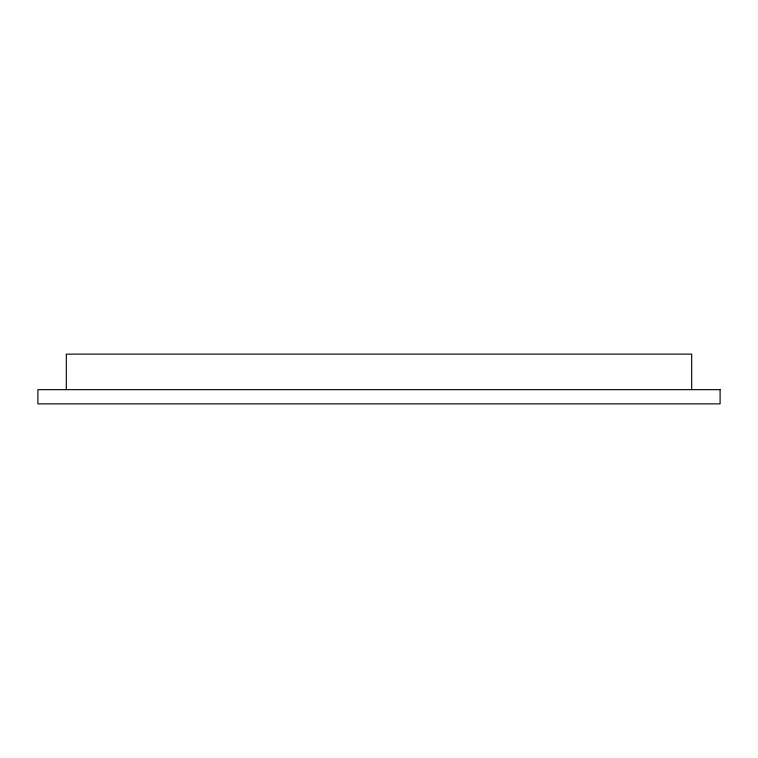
<?xml version="1.0" encoding="UTF-8"?>
<svg xmlns="http://www.w3.org/2000/svg" width="758" height="758" viewBox="0 0 758 758"><rect width="100%" height="100%" fill="white"/><g stroke="black" fill="none" stroke-linecap="round" stroke-linejoin="round"><path stroke-width="1.14" d="M691.675 389.659L691.675 354.128L66.325 354.128L66.325 389.659M720.1 389.659L37.9 389.659L37.9 403.872L720.1 403.872L720.1 389.659"/></g></svg>
